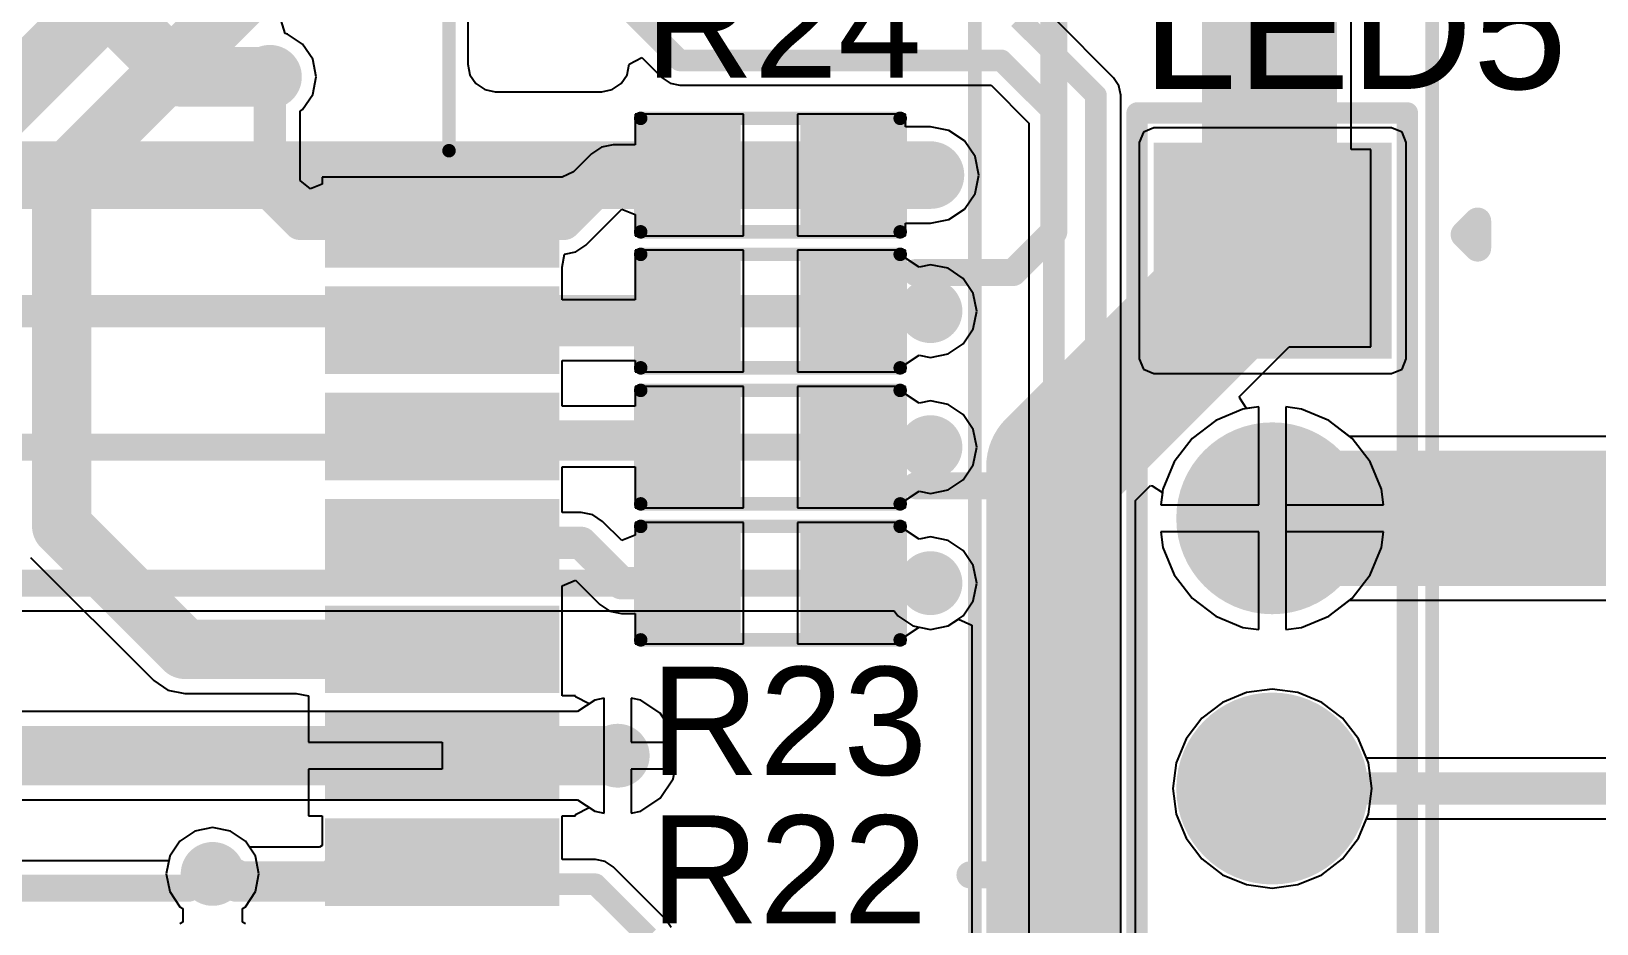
# Model space of a CAD drawing. Header units: millimetres. Extents: x -0.26 to 4.68, y -0.29 to 2.93.
# Drawn here: x 1.008 to 1.587, y 1.429 to 1.759 of the extents above; entities that cross this region are included whole.
import ezdxf

# ---------------------------------------------------------------- set-up
doc = ezdxf.new("R2010")
doc.units = ezdxf.units.MM
doc.header["$MEASUREMENT"] = 0
for name, color, linetype in [('BottomLayer', 5, 'Continuous'), ('BottomSolder', 6, 'Continuous'), ('Mechanical1', 6, 'Continuous'), ('MultiLayer', 9, 'Continuous'), ('PadHoleLayer', 156, 'Continuous'), ('TopLayer', 1, 'Continuous'), ('TopOverlay', 2, 'Continuous'), ('TopPaste', 8, 'Continuous'), ('TopSolder', 216, 'Continuous'), ('ViaHoleLayer', 16, 'Continuous')]:
    doc.layers.add(name, color=color, linetype=linetype)
doc.styles.add('Arial', font='arial.ttf', dxfattribs={"height": 0.2})

# ---------------------------------------------------------------- blocks, each defined once
blk = doc.blocks.new('R___0603_1')
at = {"layer": 'TopLayer'}
for points in [[(-0.015, 0.0175), (-0.015, -0.0175), (-0.045, -0.0175), (-0.045, 0.0175)], [(0.045, 0.0175), (0.045, -0.0175), (0.015, -0.0175), (0.015, 0.0175)]]:
    blk.add_hatch(color=1, dxfattribs=at).paths.add_polyline_path(points)
at = {"layer": 'TopPaste'}
for points in [[(-0.015, 0.0175), (-0.015, -0.0175), (-0.045, -0.0175), (-0.045, 0.0175)], [(0.045, 0.0175), (0.045, -0.0175), (0.015, -0.0175), (0.015, 0.0175)]]:
    blk.add_hatch(color=8, dxfattribs=at).paths.add_polyline_path(points)
at = {"layer": 'TopSolder'}
for points in [[(-0.011, 0.0215), (-0.011, -0.0215), (-0.049, -0.0215), (-0.049, 0.0215)], [(0.049, 0.0215), (0.049, -0.0215), (0.011, -0.0215), (0.011, 0.0215)]]:
    blk.add_hatch(color=216, dxfattribs=at).paths.add_polyline_path(points)
at = {"layer": 'TopOverlay', "const_width": 0.005}
for points in [[(-0.048, 0.021), (-0.048, -0.021)], [(0.048, 0.021), (-0.048, 0.021)], [(0.048, 0.021), (0.048, -0.021)], [(0.048, -0.021), (-0.048, -0.021)]]:
    blk.add_lwpolyline(points, dxfattribs=at)
at = {"layer": 'TopOverlay', "const_width": 0.0025}
for points in [[(-0.04925, 0.021, 1), (-0.04675, 0.021, 1)], [(-0.04925, 0.021, 1), (-0.04675, 0.021, 1)], [(0.04675, 0.021, 1), (0.04925, 0.021, 1)], [(0.04675, 0.021, 1), (0.04925, 0.021, 1)], [(-0.04925, -0.021, 1), (-0.04675, -0.021, 1)], [(-0.04925, -0.021, 1), (-0.04675, -0.021, 1)], [(0.04675, -0.021, 1), (0.04925, -0.021, 1)], [(0.04675, -0.021, 1), (0.04925, -0.021, 1)]]:
    blk.add_lwpolyline(points, format="xyb", close=True, dxfattribs=at)
blk = doc.blocks.new('R___0603_2')
at = {"layer": 'TopLayer'}
for points in [[(-0.015, 0.0175), (-0.015, -0.0175), (-0.045, -0.0175), (-0.045, 0.0175)], [(0.045, 0.0175), (0.045, -0.0175), (0.015, -0.0175), (0.015, 0.0175)]]:
    blk.add_hatch(color=1, dxfattribs=at).paths.add_polyline_path(points)
at = {"layer": 'TopPaste'}
for points in [[(-0.015, 0.0175), (-0.015, -0.0175), (-0.045, -0.0175), (-0.045, 0.0175)], [(0.045, 0.0175), (0.045, -0.0175), (0.015, -0.0175), (0.015, 0.0175)]]:
    blk.add_hatch(color=8, dxfattribs=at).paths.add_polyline_path(points)
at = {"layer": 'TopSolder'}
for points in [[(-0.011, 0.0215), (-0.011, -0.0215), (-0.049, -0.0215), (-0.049, 0.0215)], [(0.049, 0.0215), (0.049, -0.0215), (0.011, -0.0215), (0.011, 0.0215)]]:
    blk.add_hatch(color=216, dxfattribs=at).paths.add_polyline_path(points)
at = {"layer": 'TopOverlay', "const_width": 0.005}
for points in [[(0.048, 0.021), (-0.048, 0.021)], [(-0.048, 0.021), (-0.048, -0.021)], [(0.048, 0.021), (0.048, -0.021)], [(0.048, -0.021), (-0.048, -0.021)]]:
    blk.add_lwpolyline(points, dxfattribs=at)
at = {"layer": 'TopOverlay', "const_width": 0.0025}
for points in [[(-0.04925, 0.021, 1), (-0.04675, 0.021, 1)], [(-0.04925, 0.021, 1), (-0.04675, 0.021, 1)], [(0.04675, 0.021, 1), (0.04925, 0.021, 1)], [(0.04675, 0.021, 1), (0.04925, 0.021, 1)], [(-0.04925, -0.021, 1), (-0.04675, -0.021, 1)], [(-0.04925, -0.021, 1), (-0.04675, -0.021, 1)], [(0.04675, -0.021, 1), (0.04925, -0.021, 1)], [(0.04675, -0.021, 1), (0.04925, -0.021, 1)]]:
    blk.add_lwpolyline(points, format="xyb", close=True, dxfattribs=at)
blk = doc.blocks.new('R___0603_3')
at = {"layer": 'TopLayer'}
for points in [[(-0.015, 0.0175), (-0.015, -0.0175), (-0.045, -0.0175), (-0.045, 0.0175)], [(0.045, 0.0175), (0.045, -0.0175), (0.015, -0.0175), (0.015, 0.0175)]]:
    blk.add_hatch(color=1, dxfattribs=at).paths.add_polyline_path(points)
at = {"layer": 'TopPaste'}
for points in [[(-0.015, 0.0175), (-0.015, -0.0175), (-0.045, -0.0175), (-0.045, 0.0175)], [(0.045, 0.0175), (0.045, -0.0175), (0.015, -0.0175), (0.015, 0.0175)]]:
    blk.add_hatch(color=8, dxfattribs=at).paths.add_polyline_path(points)
at = {"layer": 'TopSolder'}
for points in [[(-0.011, 0.0215), (-0.011, -0.0215), (-0.049, -0.0215), (-0.049, 0.0215)], [(0.049, 0.0215), (0.049, -0.0215), (0.011, -0.0215), (0.011, 0.0215)]]:
    blk.add_hatch(color=216, dxfattribs=at).paths.add_polyline_path(points)
at = {"layer": 'TopOverlay', "const_width": 0.005}
for points in [[(0.048, 0.021), (-0.048, 0.021)], [(-0.048, 0.021), (-0.048, -0.021)], [(0.048, 0.021), (0.048, -0.021)], [(0.048, -0.021), (-0.048, -0.021)]]:
    blk.add_lwpolyline(points, dxfattribs=at)
at = {"layer": 'TopOverlay', "const_width": 0.0025}
for points in [[(-0.04925, 0.021, 1), (-0.04675, 0.021, 1)], [(-0.04925, 0.021, 1), (-0.04675, 0.021, 1)], [(0.04675, 0.021, 1), (0.04925, 0.021, 1)], [(0.04675, 0.021, 1), (0.04925, 0.021, 1)], [(-0.04925, -0.021, 1), (-0.04675, -0.021, 1)], [(-0.04925, -0.021, 1), (-0.04675, -0.021, 1)], [(0.04675, -0.021, 1), (0.04925, -0.021, 1)], [(0.04675, -0.021, 1), (0.04925, -0.021, 1)]]:
    blk.add_lwpolyline(points, format="xyb", close=True, dxfattribs=at)
blk = doc.blocks.new('R___0603_4')
at = {"layer": 'TopLayer'}
for points in [[(-0.015, 0.0175), (-0.015, -0.0175), (-0.045, -0.0175), (-0.045, 0.0175)], [(0.045, 0.0175), (0.045, -0.0175), (0.015, -0.0175), (0.015, 0.0175)]]:
    blk.add_hatch(color=1, dxfattribs=at).paths.add_polyline_path(points)
at = {"layer": 'TopPaste'}
for points in [[(-0.015, 0.0175), (-0.015, -0.0175), (-0.045, -0.0175), (-0.045, 0.0175)], [(0.045, 0.0175), (0.045, -0.0175), (0.015, -0.0175), (0.015, 0.0175)]]:
    blk.add_hatch(color=8, dxfattribs=at).paths.add_polyline_path(points)
at = {"layer": 'TopSolder'}
for points in [[(-0.011, 0.0215), (-0.011, -0.0215), (-0.049, -0.0215), (-0.049, 0.0215)], [(0.049, 0.0215), (0.049, -0.0215), (0.011, -0.0215), (0.011, 0.0215)]]:
    blk.add_hatch(color=216, dxfattribs=at).paths.add_polyline_path(points)
at = {"layer": 'TopOverlay', "const_width": 0.005}
for points in [[(0.048, 0.021), (-0.048, 0.021)], [(-0.048, 0.021), (-0.048, -0.021)], [(0.048, 0.021), (0.048, -0.021)], [(0.048, -0.021), (-0.048, -0.021)]]:
    blk.add_lwpolyline(points, dxfattribs=at)
at = {"layer": 'TopOverlay', "const_width": 0.0025}
for points in [[(-0.04925, 0.021, 1), (-0.04675, 0.021, 1)], [(-0.04925, 0.021, 1), (-0.04675, 0.021, 1)], [(0.04675, 0.021, 1), (0.04925, 0.021, 1)], [(0.04675, 0.021, 1), (0.04925, 0.021, 1)], [(-0.04925, -0.021, 1), (-0.04675, -0.021, 1)], [(-0.04925, -0.021, 1), (-0.04675, -0.021, 1)], [(0.04675, -0.021, 1), (0.04925, -0.021, 1)], [(0.04675, -0.021, 1), (0.04925, -0.021, 1)]]:
    blk.add_lwpolyline(points, format="xyb", close=True, dxfattribs=at)
blk = doc.blocks.new('SIM7000A_6')
at = {"layer": 'TopLayer'}
for points in [[(0.06654, -0.51181), (0.06654, -0.43307), (0.09094, -0.43307), (0.09094, -0.51181)], [(0.10591, -0.51181), (0.10591, -0.43307), (0.13031, -0.43307), (0.13031, -0.51181)], [(0.14528, -0.51181), (0.14528, -0.43307), (0.16969, -0.43307), (0.16969, -0.51181)], [(0.18465, -0.51181), (0.18465, -0.43307), (0.20906, -0.43307), (0.20906, -0.51181)], [(0.22402, -0.51181), (0.22402, -0.43307), (0.24843, -0.43307), (0.24843, -0.51181)], [(0.26339, -0.51181), (0.26339, -0.43307), (0.2878, -0.43307), (0.2878, -0.51181)], [(0.30276, -0.51181), (0.30276, -0.43307), (0.32717, -0.43307), (0.32717, -0.51181)]]:
    blk.add_hatch(color=1, dxfattribs=at).paths.add_polyline_path(points)
at = {"layer": 'TopPaste'}
for points in [[(0.06654, -0.51181), (0.06654, -0.43307), (0.09094, -0.43307), (0.09094, -0.51181)], [(0.10591, -0.51181), (0.10591, -0.43307), (0.13031, -0.43307), (0.13031, -0.51181)], [(0.14528, -0.51181), (0.14528, -0.43307), (0.16969, -0.43307), (0.16969, -0.51181)], [(0.18465, -0.51181), (0.18465, -0.43307), (0.20906, -0.43307), (0.20906, -0.51181)], [(0.22402, -0.51181), (0.22402, -0.43307), (0.24843, -0.43307), (0.24843, -0.51181)], [(0.26339, -0.51181), (0.26339, -0.43307), (0.2878, -0.43307), (0.2878, -0.51181)], [(0.30276, -0.51181), (0.30276, -0.43307), (0.32717, -0.43307), (0.32717, -0.51181)]]:
    blk.add_hatch(color=8, dxfattribs=at).paths.add_polyline_path(points)
at = {"layer": 'TopSolder'}
for points in [[(0.06254, -0.51581), (0.06254, -0.42907), (0.09494, -0.42907), (0.09494, -0.51581)], [(0.10191, -0.51581), (0.10191, -0.42907), (0.13431, -0.42907), (0.13431, -0.51581)], [(0.14128, -0.51581), (0.14128, -0.42907), (0.17369, -0.42907), (0.17369, -0.51581)], [(0.18065, -0.51581), (0.18065, -0.42907), (0.21306, -0.42907), (0.21306, -0.51581)], [(0.22002, -0.51581), (0.22002, -0.42907), (0.25243, -0.42907), (0.25243, -0.51581)], [(0.25939, -0.51581), (0.25939, -0.42907), (0.2918, -0.42907), (0.2918, -0.51581)], [(0.29876, -0.51581), (0.29876, -0.42907), (0.33117, -0.42907), (0.33117, -0.51581)]]:
    blk.add_hatch(color=216, dxfattribs=at).paths.add_polyline_path(points)
at = {"layer": 'TopOverlay', "const_width": 0.005}
blk.add_lwpolyline([(0.342, -0.475), (0.475, -0.475)], dxfattribs=at)
at = {"layer": 'TopOverlay', "const_width": 0.0025}
blk.add_lwpolyline([(0.34075, -0.475, 1), (0.34325, -0.475, 1)], format="xyb", close=True, dxfattribs=at)
blk = doc.blocks.new('ZIO_101954_95')
at = {"layer": 'Mechanical1', "const_width": 0.005}
blk.add_lwpolyline([(-0.719, -1.74), (-0.719, 0.057)], dxfattribs=at)
blk = doc.blocks.new('1_5_____RGB_OLED_97')
at = {"layer": 'BottomLayer'}
h = blk.add_hatch(color=5, dxfattribs=at)
edge = h.paths.add_edge_path()
edge.add_arc((0.1, 0), 0.0315, 0, 360)
h = blk.add_hatch(color=5, dxfattribs=at)
edge = h.paths.add_edge_path()
edge.add_arc((0.2, 0), 0.0315, 0, 360)
blk.add_hatch(color=5, dxfattribs=at).paths.add_polyline_path([(0.2685, 0.0315), (0.3315, 0.0315), (0.3315, -0.0315), (0.2685, -0.0315)])
at = {"layer": 'BottomSolder'}
h = blk.add_hatch(color=6, dxfattribs=at)
edge = h.paths.add_edge_path()
edge.add_arc((0.1, 0), 0.0355, 0, 360)
h = blk.add_hatch(color=6, dxfattribs=at)
edge = h.paths.add_edge_path()
edge.add_arc((0.2, 0), 0.0355, 0, 360)
blk.add_hatch(color=6, dxfattribs=at).paths.add_polyline_path([(0.2645, 0.0355), (0.3355, 0.0355), (0.3355, -0.0355), (0.2645, -0.0355)])
at = {"layer": 'MultiLayer'}
h = blk.add_hatch(color=9, dxfattribs=at)
edge = h.paths.add_edge_path()
edge.add_arc((0.1, 0), 0.0315, 0, 360)
h = blk.add_hatch(color=9, dxfattribs=at)
edge = h.paths.add_edge_path()
edge.add_arc((0.2, 0), 0.0315, 0, 360)
blk.add_hatch(color=9, dxfattribs=at).paths.add_polyline_path([(0.2685, 0.0315), (0.3315, 0.0315), (0.3315, -0.0315), (0.2685, -0.0315)])
at = {"layer": 'PadHoleLayer'}
h = blk.add_hatch(color=156, dxfattribs=at)
edge = h.paths.add_edge_path()
edge.add_arc((0.1, 0), 0.01772, 0, 360)
h = blk.add_hatch(color=156, dxfattribs=at)
edge = h.paths.add_edge_path()
edge.add_arc((0.2, 0), 0.01772, 0, 360)
h = blk.add_hatch(color=156, dxfattribs=at)
edge = h.paths.add_edge_path()
edge.add_arc((0.3, 0), 0.01772, 0, 360)
at = {"layer": 'TopLayer'}
h = blk.add_hatch(color=1, dxfattribs=at)
edge = h.paths.add_edge_path()
edge.add_arc((0.1, 0), 0.0315, 0, 360)
h = blk.add_hatch(color=1, dxfattribs=at)
edge = h.paths.add_edge_path()
edge.add_arc((0.2, 0), 0.0315, 0, 360)
blk.add_hatch(color=1, dxfattribs=at).paths.add_polyline_path([(0.2685, 0.0315), (0.3315, 0.0315), (0.3315, -0.0315), (0.2685, -0.0315)])
at = {"layer": 'TopSolder'}
h = blk.add_hatch(color=216, dxfattribs=at)
edge = h.paths.add_edge_path()
edge.add_arc((0.1, 0), 0.0355, 0, 360)
h = blk.add_hatch(color=216, dxfattribs=at)
edge = h.paths.add_edge_path()
edge.add_arc((0.2, 0), 0.0355, 0, 360)
blk.add_hatch(color=216, dxfattribs=at).paths.add_polyline_path([(0.2645, 0.0355), (0.3355, 0.0355), (0.3355, -0.0355), (0.2645, -0.0355)])
at = {"layer": 'Mechanical1', "const_width": 0.005}
blk.add_lwpolyline([(0.74, 0.11), (-0.74, 0.11)], dxfattribs=at)
at = {"layer": 'TopOverlay'}
for points, const_width in [([(-0.35, 0.05), (0.35, 0.05)], 0.00787), ([(0.35, 0.05), (0.35, -0.05)], 0.00787), ([(-0.35, -0.05), (0.35, -0.05)], 0.00787), ([(0.305, -0.071), (0.3, -0.076)], 0.01), ([(0.305, -0.071), (0.31, -0.076)], 0.01), ([(0.3, -0.076), (0.31, -0.076)], 0.01)]:
    blk.add_lwpolyline(points, dxfattribs=dict(at, const_width=const_width))
for points, const_width in [([(0.34803, 0.05, 1), (0.35197, 0.05, 1)], 0.00394), ([(0.34803, 0.05, 1), (0.35197, 0.05, 1)], 0.00394), ([(0.34803, -0.05, 1), (0.35197, -0.05, 1)], 0.00394), ([(0.34803, -0.05, 1), (0.35197, -0.05, 1)], 0.00394), ([(0.3025, -0.071, 1), (0.3075, -0.071, 1)], 0.005), ([(0.3025, -0.071, 1), (0.3075, -0.071, 1)], 0.005), ([(0.2975, -0.076, 1), (0.3025, -0.076, 1)], 0.005), ([(0.2975, -0.076, 1), (0.3025, -0.076, 1)], 0.005), ([(0.3075, -0.076, 1), (0.3125, -0.076, 1)], 0.005), ([(0.3075, -0.076, 1), (0.3125, -0.076, 1)], 0.005)]:
    blk.add_lwpolyline(points, format="xyb", close=True, dxfattribs=dict(at, const_width=const_width))

msp = doc.modelspace()

# ---------------------------------------------------------------- hatches: boundary and pattern name
at = {"layer": 'BottomLayer'}
h = msp.add_hatch(color=5, dxfattribs=at)
edge = h.paths.add_edge_path()
edge.add_arc((1.096, 1.74231), 0.01181, 0, 360)
h = msp.add_hatch(color=5, dxfattribs=at)
edge = h.paths.add_edge_path()
edge.add_arc((1.34038, 1.70595), 0.01181, 0, 360)
h = msp.add_hatch(color=5, dxfattribs=at)
edge = h.paths.add_edge_path()
edge.add_arc((1.34038, 1.65562), 0.01181, 0, 360)
h = msp.add_hatch(color=5, dxfattribs=at)
edge = h.paths.add_edge_path()
edge.add_arc((1.34038, 1.60528), 0.01181, 0, 360)
h = msp.add_hatch(color=5, dxfattribs=at)
edge = h.paths.add_edge_path()
edge.add_arc((1.34038, 1.55495), 0.01181, 0, 360)
h = msp.add_hatch(color=5, dxfattribs=at)
edge = h.paths.add_edge_path()
edge.add_arc((1.22467, 1.4911), 0.01181, 0, 360)
h = msp.add_hatch(color=5, dxfattribs=at)
edge = h.paths.add_edge_path()
edge.add_arc((1.07482, 1.44735), 0.01181, 0, 360)
at = {"layer": 'BottomSolder'}
h = msp.add_hatch(color=6, dxfattribs=at)
edge = h.paths.add_edge_path()
edge.add_arc((1.096, 1.74231), 0.00591, 0, 360)
h = msp.add_hatch(color=6, dxfattribs=at)
edge = h.paths.add_edge_path()
edge.add_arc((1.34038, 1.70595), 0.00591, 0, 360)
h = msp.add_hatch(color=6, dxfattribs=at)
edge = h.paths.add_edge_path()
edge.add_arc((1.34038, 1.65562), 0.00591, 0, 360)
h = msp.add_hatch(color=6, dxfattribs=at)
edge = h.paths.add_edge_path()
edge.add_arc((1.34038, 1.60528), 0.00591, 0, 360)
h = msp.add_hatch(color=6, dxfattribs=at)
edge = h.paths.add_edge_path()
edge.add_arc((1.34038, 1.55495), 0.00591, 0, 360)
h = msp.add_hatch(color=6, dxfattribs=at)
edge = h.paths.add_edge_path()
edge.add_arc((1.22467, 1.4911), 0.00591, 0, 360)
h = msp.add_hatch(color=6, dxfattribs=at)
edge = h.paths.add_edge_path()
edge.add_arc((1.07482, 1.44735), 0.00591, 0, 360)
at = {"layer": 'TopLayer'}
h = msp.add_hatch(color=1, dxfattribs=at)
edge = h.paths.add_edge_path()
edge.add_arc((1.096, 1.74231), 0.01181, 0, 360)
h = msp.add_hatch(color=1, dxfattribs=at)
edge = h.paths.add_edge_path()
edge.add_arc((1.34038, 1.70595), 0.01181, 0, 360)
msp.add_hatch(color=1, dxfattribs=at).paths.add_polyline_path([(1.423, 1.638), (1.511, 1.638), (1.511, 1.718), (1.423, 1.718)])
h = msp.add_hatch(color=1, dxfattribs=at)
edge = h.paths.add_edge_path()
edge.add_arc((1.34038, 1.65562), 0.01181, 0, 360)
h = msp.add_hatch(color=1, dxfattribs=at)
edge = h.paths.add_edge_path()
edge.add_arc((1.34038, 1.60528), 0.01181, 0, 360)
h = msp.add_hatch(color=1, dxfattribs=at)
edge = h.paths.add_edge_path()
edge.add_arc((1.34038, 1.55495), 0.01181, 0, 360)
h = msp.add_hatch(color=1, dxfattribs=at)
edge = h.paths.add_edge_path()
edge.add_arc((1.22467, 1.4911), 0.01181, 0, 360)
h = msp.add_hatch(color=1, dxfattribs=at)
edge = h.paths.add_edge_path()
edge.add_arc((1.07482, 1.44735), 0.01181, 0, 360)
at = {"layer": 'TopSolder'}
h = msp.add_hatch(color=216, dxfattribs=at)
edge = h.paths.add_edge_path()
edge.add_arc((1.096, 1.74231), 0.00591, 0, 360)
h = msp.add_hatch(color=216, dxfattribs=at)
edge = h.paths.add_edge_path()
edge.add_arc((1.34038, 1.70595), 0.00591, 0, 360)
h = msp.add_hatch(color=216, dxfattribs=at)
edge = h.paths.add_edge_path()
edge.add_arc((1.34038, 1.65562), 0.00591, 0, 360)
h = msp.add_hatch(color=216, dxfattribs=at)
edge = h.paths.add_edge_path()
edge.add_arc((1.34038, 1.60528), 0.00591, 0, 360)
h = msp.add_hatch(color=216, dxfattribs=at)
edge = h.paths.add_edge_path()
edge.add_arc((1.34038, 1.55495), 0.00591, 0, 360)
h = msp.add_hatch(color=216, dxfattribs=at)
edge = h.paths.add_edge_path()
edge.add_arc((1.22467, 1.4911), 0.00591, 0, 360)
h = msp.add_hatch(color=216, dxfattribs=at)
edge = h.paths.add_edge_path()
edge.add_arc((1.07482, 1.44735), 0.00591, 0, 360)
at = {"layer": 'ViaHoleLayer'}
h = msp.add_hatch(color=16, dxfattribs=at)
edge = h.paths.add_edge_path()
edge.add_arc((1.096, 1.74231), 0.00591, 0, 360)
h = msp.add_hatch(color=16, dxfattribs=at)
edge = h.paths.add_edge_path()
edge.add_arc((1.34038, 1.70595), 0.00591, 0, 360)
h = msp.add_hatch(color=16, dxfattribs=at)
edge = h.paths.add_edge_path()
edge.add_arc((1.34038, 1.65562), 0.00591, 0, 360)
h = msp.add_hatch(color=16, dxfattribs=at)
edge = h.paths.add_edge_path()
edge.add_arc((1.34038, 1.60528), 0.00591, 0, 360)
h = msp.add_hatch(color=16, dxfattribs=at)
edge = h.paths.add_edge_path()
edge.add_arc((1.34038, 1.55495), 0.00591, 0, 360)
h = msp.add_hatch(color=16, dxfattribs=at)
edge = h.paths.add_edge_path()
edge.add_arc((1.22467, 1.4911), 0.00591, 0, 360)
h = msp.add_hatch(color=16, dxfattribs=at)
edge = h.paths.add_edge_path()
edge.add_arc((1.07482, 1.44735), 0.00591, 0, 360)

# ---------------------------------------------------------------- linework, layer by layer
at = {"layer": 'BottomLayer'}
for p, q in [((1.49608, 1.71544), (1.49608, 1.79295)), ((1.50332, 1.71544), (1.49608, 1.71544)), ((1.50332, 1.64245), (1.50332, 1.71544)), ((1.45466, 1.624), (1.47312, 1.64245)), ((1.47312, 1.64245), (1.50332, 1.64245)), ((1.45483, 1.62342), (1.45466, 1.624)), ((1.45728, 1.61955), (1.45483, 1.62342)), ((1.46182, 1.62014), (1.45728, 1.61955)), ((1.46182, 1.58395), (1.46182, 1.62014)), ((1.47766, 1.61938), (1.47182, 1.62014)), ((1.47182, 1.62014), (1.47182, 1.57895)), ((1.48775, 1.6152), (1.47766, 1.61938)), ((1.49555, 1.60921), (1.48775, 1.6152)), ((1.79629, 1.60921), (1.49555, 1.60921)), ((1.41626, 1.58559), (1.42178, 1.59111)), ((1.42178, 1.59111), (1.42235, 1.59094)), ((1.42235, 1.59094), (1.42622, 1.58849)), ((1.42622, 1.58849), (1.42563, 1.58395)), ((1.41626, 1.14), (1.41626, 1.58559)), ((1.42563, 1.58395), (1.46182, 1.58395)), ((1.47182, 1.57895), (1.47182, 1.53775)), ((1.46182, 1.57395), (1.42563, 1.57395)), ((1.42563, 1.57395), (1.42639, 1.56812)), ((1.46182, 1.53775), (1.46182, 1.57395)), ((1.42639, 1.56812), (1.43058, 1.55802)), ((1.43058, 1.55802), (1.43723, 1.54935)), ((1.43723, 1.54935), (1.4459, 1.5427)), ((1.48775, 1.5427), (1.49555, 1.54869)), ((1.49555, 1.54869), (1.80882, 1.54869)), ((0.96316, 1.54475), (1.32698, 1.54475)), ((1.32698, 1.54475), (1.32826, 1.54283)), ((1.32826, 1.54283), (1.33383, 1.53911)), ((1.34694, 1.53911), (1.35074, 1.54165)), ((1.35074, 1.54165), (1.35574, 1.53936)), ((1.4459, 1.5427), (1.45599, 1.53852)), ((1.47766, 1.53852), (1.48775, 1.5427)), ((1.33383, 1.53911), (1.34038, 1.53781)), ((1.34038, 1.53781), (1.34694, 1.53911)), ((1.35574, 1.53936), (1.35574, 1.15253)), ((1.45599, 1.53852), (1.46182, 1.53775)), ((1.47182, 1.53775), (1.47766, 1.53852)), ((1.21616, 1.51164), (1.20983, 1.50741)), ((1.21967, 1.51234), (1.21616, 1.51164)), ((1.21967, 1.4911), (1.21967, 1.51234)), ((1.23318, 1.51164), (1.22967, 1.51234)), ((1.22967, 1.51234), (1.22967, 1.4961)), ((1.2404, 1.50682), (1.23318, 1.51164)), ((1.4573, 1.51451), (1.44842, 1.51083)), ((1.46682, 1.51576), (1.4573, 1.51451)), ((1.47635, 1.51451), (1.46682, 1.51576)), ((1.48523, 1.51083), (1.47635, 1.51451)), ((1.20983, 1.50741), (0.99343, 1.50741)), ((1.24522, 1.49961), (1.2404, 1.50682)), ((1.44842, 1.51083), (1.44079, 1.50498)), ((1.49285, 1.50498), (1.48523, 1.51083)), ((1.44079, 1.50498), (1.43494, 1.49735)), ((1.4987, 1.49735), (1.49285, 1.50498)), ((1.22967, 1.4961), (1.24592, 1.4961)), ((1.24592, 1.4961), (1.24522, 1.49961)), ((1.43494, 1.49735), (1.43127, 1.48848)), ((1.50168, 1.49016), (1.4987, 1.49735)), ((1.21967, 1.46985), (1.21967, 1.4911)), ((1.43127, 1.48848), (1.43001, 1.47895)), ((1.80018, 1.49016), (1.50168, 1.49016)), ((1.24592, 1.4861), (1.22967, 1.4861)), ((1.22967, 1.4861), (1.22967, 1.46985)), ((1.2404, 1.47537), (1.24522, 1.48259)), ((1.24522, 1.48259), (1.24592, 1.4861)), ((1.43001, 1.47895), (1.43127, 1.46942)), ((0.98667, 1.47478), (1.20983, 1.47478)), ((1.20983, 1.47478), (1.21616, 1.47055)), ((1.23318, 1.47055), (1.2404, 1.47537)), ((1.21616, 1.47055), (1.21967, 1.46985)), ((1.22967, 1.46985), (1.23318, 1.47055)), ((1.43127, 1.46942), (1.43494, 1.46054)), ((1.4987, 1.46054), (1.50168, 1.46773)), ((1.50168, 1.46773), (1.80482, 1.46773)), ((1.0627, 1.45947), (1.05899, 1.45391)), ((1.06826, 1.46319), (1.0627, 1.45947)), ((1.07482, 1.46449), (1.06826, 1.46319)), ((1.08138, 1.46319), (1.07482, 1.46449)), ((1.08694, 1.45947), (1.08138, 1.46319)), ((1.09066, 1.45391), (1.08694, 1.45947)), ((1.43494, 1.46054), (1.44079, 1.45292)), ((1.49285, 1.45292), (1.4987, 1.46054)), ((1.05899, 1.45391), (1.05865, 1.45224)), ((1.09196, 1.44735), (1.09066, 1.45391)), ((1.05865, 1.45224), (0.99424, 1.45224)), ((1.44079, 1.45292), (1.44842, 1.44707)), ((1.48523, 1.44707), (1.49285, 1.45292)), ((1.09066, 1.44079), (1.09196, 1.44735)), ((1.44842, 1.44707), (1.4573, 1.44339)), ((1.4573, 1.44339), (1.46682, 1.44214)), ((1.46682, 1.44214), (1.47635, 1.44339)), ((1.47635, 1.44339), (1.48523, 1.44707)), ((1.08694, 1.43523), (1.09066, 1.44079)), ((1.08591, 1.43454), (1.08694, 1.43523)), ((1.08591, 1.42954), (1.08591, 1.43454)), ((1.08694, 1.42885), (1.08591, 1.42954))]:
    msp.add_line(p, q, dxfattribs=at)
for points, const_width in [([(0.92758, 1.87742), (1.06269, 1.74231)], 0.022), ([(1.46582, 1.68295), (1.46582, 1.79295)], 0.05), ([(1.06269, 1.74231), (1.096, 1.74231)], 0.022), ([(0.97195, 1.70595), (1.34038, 1.70595)], 0.025), ([(1.386, 1.59813), (1.46682, 1.67895)], 0.05), ([(0.94616, 1.65562), (1.34038, 1.65562)], 0.012), ([(1.386, 1.14), (1.386, 1.59813)], 0.05), ([(0.94972, 1.60528), (1.34038, 1.60528)], 0.01), ([(1.46682, 1.57895), (1.80882, 1.57895)], 0.05), ([(0.96282, 1.55495), (1.34038, 1.55495)], 0.01), ([(0.98667, 1.4911), (1.22467, 1.4911)], 0.022), ([(1.46582, 1.48295), (1.46682, 1.48295)], 0.012), ([(1.46682, 1.47895), (1.80482, 1.47895)], 0.012), ([(1.06583, 1.44204), (1.07114, 1.44735)], 0.01), ([(1.07114, 1.44735), (1.07482, 1.44735)], 0.01), ([(0.99001, 1.44204), (1.06583, 1.44204)], 0.01)]:
    msp.add_lwpolyline(points, dxfattribs=dict(at, const_width=const_width))
for points, const_width in [([(1.05719, 1.74231, 1), (1.06819, 1.74231, 1)], 0.011), ([(1.05719, 1.74231, 1), (1.06819, 1.74231, 1)], 0.011), ([(1.0905, 1.74231, 1), (1.1015, 1.74231, 1)], 0.011), ([(1.33413, 1.70595, 1), (1.34663, 1.70595, 1)], 0.0125), ([(1.45332, 1.68295, 1), (1.47832, 1.68295, 1)], 0.025), ([(1.45432, 1.67895, 1), (1.47932, 1.67895, 1)], 0.025), ([(1.33738, 1.65562, 1), (1.34338, 1.65562, 1)], 0.006), ([(1.3735, 1.59813, 1), (1.3985, 1.59813, 1)], 0.025), ([(1.3735, 1.59813, 1), (1.3985, 1.59813, 1)], 0.025), ([(1.33788, 1.60528, 1), (1.34288, 1.60528, 1)], 0.005), ([(1.45432, 1.57895, 1), (1.47932, 1.57895, 1)], 0.025), ([(1.33788, 1.55495, 1), (1.34288, 1.55495, 1)], 0.005), ([(1.21917, 1.4911, 1), (1.23017, 1.4911, 1)], 0.011), ([(1.46282, 1.48295, 1), (1.46882, 1.48295, 1)], 0.006), ([(1.46382, 1.48295, 1), (1.46982, 1.48295, 1)], 0.006), ([(1.46382, 1.47895, 1), (1.46982, 1.47895, 1)], 0.006), ([(1.06864, 1.44735, 1), (1.07364, 1.44735, 1)], 0.005), ([(1.06864, 1.44735, 1), (1.07364, 1.44735, 1)], 0.005), ([(1.07232, 1.44735, 1), (1.07732, 1.44735, 1)], 0.005), ([(1.06333, 1.44204, 1), (1.06833, 1.44204, 1)], 0.005), ([(1.06333, 1.44204, 1), (1.06833, 1.44204, 1)], 0.005)]:
    msp.add_lwpolyline(points, format="xyb", close=True, dxfattribs=dict(at, const_width=const_width))
at = {"layer": 'TopLayer'}
for p, q in [((1.16919, 1.85492), (1.16919, 1.747)), ((1.10164, 1.75833), (1.10019, 1.76311)), ((1.4081, 1.74195), (1.38621, 1.76384)), ((1.10256, 1.75815), (1.10164, 1.75833)), ((1.10812, 1.75443), (1.10256, 1.75815)), ((1.11184, 1.74887), (1.10812, 1.75443)), ((1.22896, 1.747), (1.23357, 1.74946)), ((1.23357, 1.74946), (1.24112, 1.7419)), ((1.11314, 1.74231), (1.11184, 1.74887)), ((1.16919, 1.747), (1.16997, 1.7431)), ((1.22818, 1.7431), (1.22896, 1.747)), ((1.11184, 1.73575), (1.11314, 1.74231)), ((1.16997, 1.7431), (1.17218, 1.73979)), ((1.17218, 1.73979), (1.17549, 1.73758)), ((1.17549, 1.73758), (1.17939, 1.73681)), ((1.21876, 1.73681), (1.22266, 1.73758)), ((1.22266, 1.73758), (1.22597, 1.73979)), ((1.22597, 1.73979), (1.22818, 1.7431)), ((1.24112, 1.7419), (1.2441, 1.73991)), ((1.2441, 1.73991), (1.24761, 1.73921)), ((1.24761, 1.73921), (1.36281, 1.73921)), ((1.36281, 1.73921), (1.37682, 1.7252)), ((1.41009, 1.73898), (1.4081, 1.74195)), ((1.41079, 1.73547), (1.41009, 1.73898)), ((1.10812, 1.73019), (1.11184, 1.73575)), ((1.17939, 1.73681), (1.21876, 1.73681)), ((1.41079, 1.37253), (1.41079, 1.73547)), ((1.10722, 1.72959), (1.10812, 1.73019)), ((1.10722, 1.70394), (1.10722, 1.72959)), ((1.27118, 1.72845), (1.23118, 1.72845)), ((1.23118, 1.72845), (1.23118, 1.71716)), ((1.27118, 1.68345), (1.27118, 1.72845)), ((1.33118, 1.72845), (1.29118, 1.72845)), ((1.29118, 1.72845), (1.29118, 1.68345)), ((1.33118, 1.72379), (1.33118, 1.72845)), ((1.34038, 1.72379), (1.33118, 1.72379)), ((1.34721, 1.72243), (1.34038, 1.72379)), ((1.353, 1.71857), (1.34721, 1.72243)), ((1.37682, 1.7252), (1.37682, 1.3828)), ((1.41917, 1.72183), (1.41759, 1.718)), ((1.423, 1.72341), (1.41917, 1.72183)), ((1.511, 1.72341), (1.423, 1.72341)), ((1.51483, 1.72183), (1.511, 1.72341)), ((1.51641, 1.718), (1.51483, 1.72183)), ((1.21866, 1.71631), (1.21502, 1.71388)), ((1.22295, 1.71716), (1.21866, 1.71631)), ((1.23118, 1.71716), (1.22295, 1.71716)), ((1.22295, 1.71716), (1.22295, 1.71716)), ((1.35687, 1.71278), (1.353, 1.71857)), ((1.41759, 1.718), (1.41759, 1.638)), ((1.51641, 1.638), (1.51641, 1.718)), ((1.21502, 1.71388), (1.2083, 1.70716)), ((1.35823, 1.70595), (1.35687, 1.71278)), ((1.11101, 1.70082), (1.10722, 1.70394)), ((1.20407, 1.70515), (1.11533, 1.70515)), ((1.11533, 1.70515), (1.11533, 1.70255)), ((1.2083, 1.70716), (1.20407, 1.70515)), ((1.20407, 1.70515), (1.20407, 1.70515)), ((1.20407, 1.70515), (1.20407, 1.70515)), ((1.35687, 1.69912), (1.35823, 1.70595)), ((1.11533, 1.70255), (1.11101, 1.70082)), ((1.353, 1.69333), (1.35687, 1.69912)), ((1.21288, 1.68002), (1.22618, 1.69332)), ((1.22618, 1.69332), (1.23118, 1.69131)), ((1.23118, 1.69131), (1.23118, 1.68345)), ((1.34721, 1.68946), (1.353, 1.69333)), ((1.33118, 1.68345), (1.33118, 1.68811)), ((1.33118, 1.68811), (1.34038, 1.68811)), ((1.34038, 1.68811), (1.34721, 1.68946)), ((1.20924, 1.67759), (1.21288, 1.68002)), ((1.23118, 1.68345), (1.27118, 1.68345)), ((1.29118, 1.68345), (1.33118, 1.68345)), ((1.20407, 1.67185), (1.20495, 1.67673)), ((1.20495, 1.67673), (1.20924, 1.67759)), ((1.27118, 1.67812), (1.23118, 1.67812)), ((1.23118, 1.67812), (1.23118, 1.65979)), ((1.27118, 1.63312), (1.27118, 1.67812)), ((1.33118, 1.67812), (1.29118, 1.67812)), ((1.29118, 1.67812), (1.29118, 1.63312)), ((1.33118, 1.67524), (1.33118, 1.67812)), ((1.33618, 1.67192), (1.33118, 1.67524)), ((1.20407, 1.67078), (1.20407, 1.67185)), ((1.20407, 1.67074), (1.20407, 1.67078)), ((1.20407, 1.66578), (1.20407, 1.67074)), ((1.34038, 1.67276), (1.33618, 1.67192)), ((1.34694, 1.67145), (1.34038, 1.67276)), ((1.3525, 1.66774), (1.34694, 1.67145)), ((1.20407, 1.66574), (1.20407, 1.66578)), ((1.20407, 1.65979), (1.20407, 1.66574)), ((1.35622, 1.66217), (1.3525, 1.66774)), ((1.35753, 1.65562), (1.35622, 1.66217)), ((1.23118, 1.65979), (1.20407, 1.65979)), ((1.35622, 1.64906), (1.35753, 1.65562)), ((1.3525, 1.6435), (1.35622, 1.64906)), ((1.33118, 1.63599), (1.33618, 1.63931)), ((1.33618, 1.63931), (1.34038, 1.63847)), ((1.34038, 1.63847), (1.34694, 1.63978)), ((1.34694, 1.63978), (1.3525, 1.6435)), ((1.20407, 1.63141), (1.20407, 1.63736)), ((1.20407, 1.63736), (1.23118, 1.63736)), ((1.23118, 1.63736), (1.23118, 1.63312)), ((1.33118, 1.63312), (1.33118, 1.63599)), ((1.41759, 1.638), (1.41917, 1.63417)), ((1.41917, 1.63417), (1.423, 1.63259)), ((1.511, 1.63259), (1.51483, 1.63417)), ((1.51483, 1.63417), (1.51641, 1.638)), ((1.20407, 1.63137), (1.20407, 1.63141)), ((1.20407, 1.62641), (1.20407, 1.63137)), ((1.23118, 1.63312), (1.27118, 1.63312)), ((1.27118, 1.62778), (1.23118, 1.62778)), ((1.23118, 1.62778), (1.23118, 1.62042)), ((1.27118, 1.58278), (1.27118, 1.62778)), ((1.29118, 1.63312), (1.33118, 1.63312)), ((1.33118, 1.62778), (1.29118, 1.62778)), ((1.29118, 1.62778), (1.29118, 1.58278)), ((1.33118, 1.6249), (1.33118, 1.62778)), ((1.423, 1.63259), (1.511, 1.63259)), ((1.20407, 1.62637), (1.20407, 1.62641)), ((1.20407, 1.62042), (1.20407, 1.62637)), ((1.33618, 1.62159), (1.33118, 1.6249)), ((1.34038, 1.62242), (1.33618, 1.62159)), ((1.34694, 1.62112), (1.34038, 1.62242)), ((1.23118, 1.62042), (1.20407, 1.62042)), ((1.3525, 1.6174), (1.34694, 1.62112)), ((1.35622, 1.61184), (1.3525, 1.6174)), ((1.45599, 1.61938), (1.4459, 1.6152)), ((1.46182, 1.62014), (1.45599, 1.61938)), ((1.46182, 1.58395), (1.46182, 1.62014)), ((1.47766, 1.61938), (1.47182, 1.62014)), ((1.47182, 1.62014), (1.47182, 1.58395)), ((1.48775, 1.6152), (1.47766, 1.61938)), ((1.35753, 1.60528), (1.35622, 1.61184)), ((1.4459, 1.6152), (1.43723, 1.60854)), ((1.49642, 1.60854), (1.48775, 1.6152)), ((1.35622, 1.59872), (1.35753, 1.60528)), ((1.43723, 1.60854), (1.43058, 1.59988)), ((1.50307, 1.59988), (1.49642, 1.60854)), ((1.3525, 1.59316), (1.35622, 1.59872)), ((1.43058, 1.59988), (1.42639, 1.58978)), ((1.50725, 1.58978), (1.50307, 1.59988)), ((1.20407, 1.59204), (1.20407, 1.59799)), ((1.20407, 1.59799), (1.23118, 1.59799)), ((1.23118, 1.59799), (1.23118, 1.58278)), ((1.34694, 1.58945), (1.3525, 1.59316)), ((1.20407, 1.592), (1.20407, 1.59204)), ((1.20407, 1.58704), (1.20407, 1.592)), ((1.20407, 1.587), (1.20407, 1.58704)), ((1.20407, 1.58105), (1.20407, 1.587)), ((1.33118, 1.58566), (1.33618, 1.58898)), ((1.33618, 1.58898), (1.34038, 1.58814)), ((1.34038, 1.58814), (1.34694, 1.58945)), ((1.42639, 1.58978), (1.42563, 1.58395)), ((1.50802, 1.58395), (1.50725, 1.58978)), ((1.21116, 1.58105), (1.20407, 1.58105)), ((1.21545, 1.5802), (1.21116, 1.58105)), ((1.21116, 1.58105), (1.21116, 1.58105)), ((1.23118, 1.58278), (1.27118, 1.58278)), ((1.29118, 1.58278), (1.33118, 1.58278)), ((1.33118, 1.58278), (1.33118, 1.58566)), ((1.42563, 1.58395), (1.46182, 1.58395)), ((1.47182, 1.58395), (1.50802, 1.58395)), ((1.21909, 1.57777), (1.21545, 1.5802)), ((1.22618, 1.57068), (1.21909, 1.57777)), ((1.27118, 1.57745), (1.23118, 1.57745)), ((1.23118, 1.57745), (1.23118, 1.57275)), ((1.27118, 1.53245), (1.27118, 1.57745)), ((1.33118, 1.57745), (1.29118, 1.57745)), ((1.29118, 1.57745), (1.29118, 1.53245)), ((1.33118, 1.57457), (1.33118, 1.57745)), ((1.23118, 1.57275), (1.22618, 1.57068)), ((1.33618, 1.57125), (1.33118, 1.57457)), ((1.34038, 1.57209), (1.33618, 1.57125)), ((1.34694, 1.57078), (1.34038, 1.57209)), ((1.3525, 1.56707), (1.34694, 1.57078)), ((1.46182, 1.57395), (1.42563, 1.57395)), ((1.42563, 1.57395), (1.42639, 1.56812)), ((1.46182, 1.53775), (1.46182, 1.57395)), ((1.50802, 1.57395), (1.47182, 1.57395)), ((1.47182, 1.57395), (1.47182, 1.53775)), ((1.50725, 1.56812), (1.50802, 1.57395)), ((1.00746, 1.56446), (1.053, 1.51893)), ((1.35622, 1.56151), (1.3525, 1.56707)), ((1.42639, 1.56812), (1.43058, 1.55802)), ((1.50307, 1.55802), (1.50725, 1.56812)), ((1.35753, 1.55495), (1.35622, 1.56151)), ((1.43058, 1.55802), (1.43723, 1.54935)), ((1.49642, 1.54935), (1.50307, 1.55802)), ((1.20407, 1.55399), (1.20907, 1.55606)), ((1.20407, 1.55267), (1.20407, 1.55399)), ((1.20407, 1.55263), (1.20407, 1.55267)), ((1.20407, 1.54767), (1.20407, 1.55263)), ((1.20907, 1.55606), (1.21812, 1.54702)), ((1.35622, 1.54839), (1.35753, 1.55495)), ((1.20407, 1.54763), (1.20407, 1.54767)), ((1.20407, 1.5133), (1.20407, 1.54763)), ((1.21812, 1.54702), (1.21812, 1.54702)), ((1.21812, 1.54702), (1.22176, 1.54459)), ((1.3525, 1.54283), (1.35622, 1.54839)), ((1.43723, 1.54935), (1.4459, 1.5427)), ((1.48775, 1.5427), (1.49642, 1.54935)), ((1.22176, 1.54459), (1.22605, 1.54373)), ((1.22605, 1.54373), (1.22605, 1.54373)), ((1.22605, 1.54373), (1.23118, 1.54373)), ((1.23118, 1.54373), (1.23118, 1.53245)), ((1.34694, 1.53911), (1.3525, 1.54283)), ((1.4459, 1.5427), (1.45599, 1.53852)), ((1.47766, 1.53852), (1.48775, 1.5427)), ((1.33118, 1.53533), (1.33618, 1.53865)), ((1.33118, 1.53245), (1.33118, 1.53533)), ((1.33618, 1.53865), (1.34038, 1.53781)), ((1.34038, 1.53781), (1.34694, 1.53911)), ((1.45599, 1.53852), (1.46182, 1.53775)), ((1.47182, 1.53775), (1.47766, 1.53852)), ((1.23118, 1.53245), (1.27118, 1.53245)), ((1.29118, 1.53245), (1.33118, 1.53245)), ((1.053, 1.51893), (1.05829, 1.5154)), ((1.05829, 1.5154), (1.06453, 1.51415)), ((1.06453, 1.51415), (1.10569, 1.51415)), ((1.10569, 1.51415), (1.11033, 1.5133)), ((1.11033, 1.5133), (1.11033, 1.4961)), ((1.20907, 1.5133), (1.20407, 1.5133)), ((1.20907, 1.51292), (1.20907, 1.5133)), ((1.21407, 1.51025), (1.20907, 1.51292)), ((1.21616, 1.51164), (1.21407, 1.51025)), ((1.21967, 1.51234), (1.21616, 1.51164)), ((1.21967, 1.4911), (1.21967, 1.51234)), ((1.23318, 1.51164), (1.22967, 1.51234)), ((1.22967, 1.51234), (1.22967, 1.4961)), ((1.2404, 1.50682), (1.23318, 1.51164)), ((1.4573, 1.51451), (1.44842, 1.51083)), ((1.46682, 1.51576), (1.4573, 1.51451)), ((1.47635, 1.51451), (1.46682, 1.51576)), ((1.48523, 1.51083), (1.47635, 1.51451)), ((1.24522, 1.49961), (1.2404, 1.50682)), ((1.44842, 1.51083), (1.44079, 1.50498)), ((1.49285, 1.50498), (1.48523, 1.51083)), ((1.44079, 1.50498), (1.43494, 1.49735)), ((1.4987, 1.49735), (1.49285, 1.50498)), ((1.11033, 1.4961), (1.1597, 1.4961)), ((1.1597, 1.4961), (1.1597, 1.4861)), ((1.22967, 1.4961), (1.24592, 1.4961)), ((1.24592, 1.4961), (1.24522, 1.49961)), ((1.43494, 1.49735), (1.43127, 1.48848)), ((1.50238, 1.48848), (1.4987, 1.49735)), ((1.21967, 1.46985), (1.21967, 1.4911)), ((1.43127, 1.48848), (1.43001, 1.47895)), ((1.50363, 1.47895), (1.50238, 1.48848)), ((1.1597, 1.4861), (1.11033, 1.4861)), ((1.11033, 1.4861), (1.11033, 1.46889)), ((1.24592, 1.4861), (1.22967, 1.4861)), ((1.22967, 1.4861), (1.22967, 1.46985)), ((1.2404, 1.47537), (1.24522, 1.48259)), ((1.24522, 1.48259), (1.24592, 1.4861)), ((1.43001, 1.47895), (1.43127, 1.46942)), ((1.50238, 1.46942), (1.50363, 1.47895)), ((1.20907, 1.46928), (1.21407, 1.47195)), ((1.21407, 1.47195), (1.21616, 1.47055)), ((1.23318, 1.47055), (1.2404, 1.47537)), ((1.11033, 1.46889), (1.11533, 1.46889)), ((1.11533, 1.46889), (1.11533, 1.45792)), ((1.20407, 1.4527), (1.20407, 1.46889)), ((1.20407, 1.46889), (1.20907, 1.46889)), ((1.20907, 1.46889), (1.20907, 1.46928)), ((1.21616, 1.47055), (1.21967, 1.46985)), ((1.22967, 1.46985), (1.23318, 1.47055)), ((1.43127, 1.46942), (1.43494, 1.46054)), ((1.4987, 1.46054), (1.50238, 1.46942)), ((1.0627, 1.45947), (1.05899, 1.45391)), ((1.06826, 1.46319), (1.0627, 1.45947)), ((1.07482, 1.46449), (1.06826, 1.46319)), ((1.08138, 1.46319), (1.07482, 1.46449)), ((1.08694, 1.45947), (1.08138, 1.46319)), ((1.0884, 1.45729), (1.08694, 1.45947)), ((1.43494, 1.46054), (1.44079, 1.45292)), ((1.49285, 1.45292), (1.4987, 1.46054)), ((1.05899, 1.45391), (1.05768, 1.44735)), ((1.11439, 1.45729), (1.0884, 1.45729)), ((1.11533, 1.45792), (1.11439, 1.45729)), ((1.21648, 1.4527), (1.20407, 1.4527)), ((1.21999, 1.452), (1.21648, 1.4527)), ((1.22297, 1.45001), (1.21999, 1.452)), ((1.24249, 1.43049), (1.22297, 1.45001)), ((1.44079, 1.45292), (1.44842, 1.44707)), ((1.48523, 1.44707), (1.49285, 1.45292)), ((1.05768, 1.44735), (1.05899, 1.44079)), ((1.44842, 1.44707), (1.4573, 1.44339)), ((1.4573, 1.44339), (1.46682, 1.44214)), ((1.46682, 1.44214), (1.47635, 1.44339)), ((1.47635, 1.44339), (1.48523, 1.44707)), ((1.05899, 1.44079), (1.0627, 1.43523)), ((1.0627, 1.43523), (1.06374, 1.43454)), ((1.06374, 1.43454), (1.06374, 1.42954)), ((1.24448, 1.42751), (1.24249, 1.43049)), ((1.06374, 1.42954), (1.0627, 1.42885))]:
    msp.add_line(p, q, dxfattribs=at)
for points, const_width in [([(1.03382, 1.76877), (1.03382, 1.92995)], 0.025), ([(1.19439, 1.80161), (1.24761, 1.74839)], 0.008), ([(1.019, 1.705), (1.099, 1.785)], 0.022), ([(0.971, 1.70595), (1.03382, 1.76877)], 0.025), ([(1.37308, 1.764), (1.40161, 1.73547)], 0.008), ([(1.24761, 1.74839), (1.36661, 1.74839)], 0.008), ([(1.36661, 1.74839), (1.386, 1.729)], 0.008), ([(1.096, 1.699), (1.096, 1.74231)], 0.012), ([(1.40161, 1.37253), (1.40161, 1.73547)], 0.008), ([(1.386, 1.379), (1.386, 1.729)], 0.008), ([(1.019, 1.576), (1.019, 1.705)], 0.022), ([(1.31118, 1.70595), (1.34038, 1.70595)], 0.025), ([(1.20495, 1.68795), (1.22295, 1.70595)], 0.012), ([(1.22295, 1.70595), (1.25118, 1.70595)], 0.012), ([(1.096, 1.699), (1.10705, 1.68795)], 0.012), ([(1.10705, 1.68795), (1.1597, 1.68795)], 0.012), ([(1.1597, 1.68795), (1.20495, 1.68795)], 0.012), ([(1.24414, 1.64858), (1.25118, 1.65562)], 0.01), ([(1.31118, 1.65562), (1.34038, 1.65562)], 0.012), ([(1.1597, 1.64858), (1.24414, 1.64858)], 0.012), ([(1.1597, 1.60921), (1.24725, 1.60921)], 0.012), ([(1.24725, 1.60921), (1.25118, 1.60528)], 0.01), ([(1.31118, 1.60528), (1.34038, 1.60528)], 0.012), ([(1.019, 1.576), (1.06453, 1.53047)], 0.022), ([(1.1597, 1.56984), (1.21116, 1.56984)], 0.012), ([(1.21116, 1.56984), (1.22605, 1.55495)], 0.012), ([(1.22605, 1.55495), (1.25118, 1.55495)], 0.012), ([(1.31118, 1.55495), (1.34038, 1.55495)], 0.012), ([(1.06453, 1.53047), (1.1597, 1.53047)], 0.022), ([(1.1597, 1.4911), (1.22467, 1.4911)], 0.022), ([(1.07482, 1.44735), (1.07647, 1.4457)], 0.015), ([(1.11905, 1.44454), (1.12153, 1.44702)], 0.015), ([(1.12153, 1.44702), (1.155, 1.44702)], 0.015), ([(1.155, 1.44702), (1.1597, 1.45173)], 0.015), ([(1.1597, 1.45173), (1.16791, 1.44352)], 0.008), ([(1.07647, 1.4457), (1.08257, 1.4457)], 0.015), ([(1.08257, 1.4457), (1.08373, 1.44454)], 0.015), ([(1.08373, 1.44454), (1.11905, 1.44454)], 0.015), ([(1.16791, 1.44352), (1.21648, 1.44352)], 0.008), ([(1.21648, 1.44352), (1.236, 1.424)], 0.008)]:
    msp.add_lwpolyline(points, dxfattribs=dict(at, const_width=const_width))
for points, const_width in [([(1.02757, 1.76877, 1), (1.04007, 1.76877, 1)], 0.0125), ([(1.02757, 1.76877, 1), (1.04007, 1.76877, 1)], 0.0125), ([(1.24561, 1.74839, 1), (1.24961, 1.74839, 1)], 0.004), ([(1.24561, 1.74839, 1), (1.24961, 1.74839, 1)], 0.004), ([(1.36461, 1.74839, 1), (1.36861, 1.74839, 1)], 0.004), ([(1.36461, 1.74839, 1), (1.36861, 1.74839, 1)], 0.004), ([(1.093, 1.74231, 1), (1.099, 1.74231, 1)], 0.006), ([(1.39961, 1.73547, 1), (1.40361, 1.73547, 1)], 0.004), ([(1.39961, 1.73547, 1), (1.40361, 1.73547, 1)], 0.004), ([(1.384, 1.729, 1), (1.388, 1.729, 1)], 0.004), ([(1.384, 1.729, 1), (1.388, 1.729, 1)], 0.004), ([(1.0135, 1.705, 1), (1.0245, 1.705, 1)], 0.011), ([(1.0135, 1.705, 1), (1.0245, 1.705, 1)], 0.011), ([(1.30493, 1.70595, 1), (1.31743, 1.70595, 1)], 0.0125), ([(1.33413, 1.70595, 1), (1.34663, 1.70595, 1)], 0.0125), ([(1.21995, 1.70595, 1), (1.22595, 1.70595, 1)], 0.006), ([(1.21995, 1.70595, 1), (1.22595, 1.70595, 1)], 0.006), ([(1.24818, 1.70595, 1), (1.25418, 1.70595, 1)], 0.006), ([(1.093, 1.699, 1), (1.099, 1.699, 1)], 0.006), ([(1.093, 1.699, 1), (1.099, 1.699, 1)], 0.006), ([(1.10405, 1.68795, 1), (1.11005, 1.68795, 1)], 0.006), ([(1.10405, 1.68795, 1), (1.11005, 1.68795, 1)], 0.006), ([(1.1567, 1.68795, 1), (1.1627, 1.68795, 1)], 0.006), ([(1.1567, 1.68795, 1), (1.1627, 1.68795, 1)], 0.006), ([(1.20195, 1.68795, 1), (1.20795, 1.68795, 1)], 0.006), ([(1.20195, 1.68795, 1), (1.20795, 1.68795, 1)], 0.006), ([(1.24868, 1.65562, 1), (1.25368, 1.65562, 1)], 0.005), ([(1.30818, 1.65562, 1), (1.31418, 1.65562, 1)], 0.006), ([(1.33738, 1.65562, 1), (1.34338, 1.65562, 1)], 0.006), ([(1.1567, 1.64858, 1), (1.1627, 1.64858, 1)], 0.006), ([(1.24114, 1.64858, 1), (1.24714, 1.64858, 1)], 0.006), ([(1.24164, 1.64858, 1), (1.24664, 1.64858, 1)], 0.005), ([(1.1567, 1.60921, 1), (1.1627, 1.60921, 1)], 0.006), ([(1.24425, 1.60921, 1), (1.25025, 1.60921, 1)], 0.006), ([(1.24475, 1.60921, 1), (1.24975, 1.60921, 1)], 0.005), ([(1.24868, 1.60528, 1), (1.25368, 1.60528, 1)], 0.005), ([(1.30818, 1.60528, 1), (1.31418, 1.60528, 1)], 0.006), ([(1.33738, 1.60528, 1), (1.34338, 1.60528, 1)], 0.006), ([(1.0135, 1.576, 1), (1.0245, 1.576, 1)], 0.011), ([(1.0135, 1.576, 1), (1.0245, 1.576, 1)], 0.011), ([(1.1567, 1.56984, 1), (1.1627, 1.56984, 1)], 0.006), ([(1.20816, 1.56984, 1), (1.21416, 1.56984, 1)], 0.006), ([(1.20816, 1.56984, 1), (1.21416, 1.56984, 1)], 0.006), ([(1.22305, 1.55495, 1), (1.22905, 1.55495, 1)], 0.006), ([(1.22305, 1.55495, 1), (1.22905, 1.55495, 1)], 0.006), ([(1.24818, 1.55495, 1), (1.25418, 1.55495, 1)], 0.006), ([(1.30818, 1.55495, 1), (1.31418, 1.55495, 1)], 0.006), ([(1.33738, 1.55495, 1), (1.34338, 1.55495, 1)], 0.006), ([(1.05903, 1.53047, 1), (1.07003, 1.53047, 1)], 0.011), ([(1.05903, 1.53047, 1), (1.07003, 1.53047, 1)], 0.011), ([(1.1542, 1.53047, 1), (1.1652, 1.53047, 1)], 0.011), ([(1.1542, 1.4911, 1), (1.1652, 1.4911, 1)], 0.011), ([(1.21917, 1.4911, 1), (1.23017, 1.4911, 1)], 0.011), ([(1.07107, 1.44735, 1), (1.07857, 1.44735, 1)], 0.0075), ([(1.11778, 1.44702, 1), (1.12528, 1.44702, 1)], 0.0075), ([(1.11778, 1.44702, 1), (1.12528, 1.44702, 1)], 0.0075), ([(1.15125, 1.44702, 1), (1.15875, 1.44702, 1)], 0.0075), ([(1.15125, 1.44702, 1), (1.15875, 1.44702, 1)], 0.0075), ([(1.15595, 1.45173, 1), (1.16345, 1.45173, 1)], 0.0075), ([(1.1577, 1.45173, 1), (1.1617, 1.45173, 1)], 0.004), ([(1.07272, 1.4457, 1), (1.08022, 1.4457, 1)], 0.0075), ([(1.07272, 1.4457, 1), (1.08022, 1.4457, 1)], 0.0075), ([(1.07882, 1.4457, 1), (1.08632, 1.4457, 1)], 0.0075), ([(1.07882, 1.4457, 1), (1.08632, 1.4457, 1)], 0.0075), ([(1.07998, 1.44454, 1), (1.08748, 1.44454, 1)], 0.0075), ([(1.07998, 1.44454, 1), (1.08748, 1.44454, 1)], 0.0075), ([(1.1153, 1.44454, 1), (1.1228, 1.44454, 1)], 0.0075), ([(1.1153, 1.44454, 1), (1.1228, 1.44454, 1)], 0.0075), ([(1.16591, 1.44352, 1), (1.16991, 1.44352, 1)], 0.004), ([(1.16591, 1.44352, 1), (1.16991, 1.44352, 1)], 0.004), ([(1.21448, 1.44352, 1), (1.21848, 1.44352, 1)], 0.004), ([(1.21448, 1.44352, 1), (1.21848, 1.44352, 1)], 0.004)]:
    msp.add_lwpolyline(points, format="xyb", close=True, dxfattribs=dict(at, const_width=const_width))
at = {"layer": 'TopOverlay', "const_width": 0.01}
for points in [[(1.386, 1.6849), (1.386, 1.7949)], [(1.371, 1.6699), (1.386, 1.6849)], [(1.335, 1.6699), (1.371, 1.6699)], [(1.335, 1.591), (1.371, 1.591)], [(1.371, 1.591), (1.386, 1.576)], [(1.386, 1.466), (1.386, 1.576)], [(1.367, 1.447), (1.386, 1.466)], [(1.355, 1.447), (1.367, 1.447)]]:
    msp.add_lwpolyline(points, dxfattribs=at)
at = {"layer": 'TopOverlay', "const_width": 0.005}
for points in [[(1.3835, 1.6849, 1), (1.3885, 1.6849, 1)], [(1.3835, 1.6849, 1), (1.3885, 1.6849, 1)], [(1.3325, 1.6699, 1), (1.3375, 1.6699, 1)], [(1.3685, 1.6699, 1), (1.3735, 1.6699, 1)], [(1.3685, 1.6699, 1), (1.3735, 1.6699, 1)], [(1.3325, 1.591, 1), (1.3375, 1.591, 1)], [(1.3685, 1.591, 1), (1.3735, 1.591, 1)], [(1.3685, 1.591, 1), (1.3735, 1.591, 1)], [(1.3835, 1.576, 1), (1.3885, 1.576, 1)], [(1.3835, 1.576, 1), (1.3885, 1.576, 1)], [(1.3835, 1.466, 1), (1.3885, 1.466, 1)], [(1.3835, 1.466, 1), (1.3885, 1.466, 1)], [(1.3525, 1.447, 1), (1.3575, 1.447, 1)], [(1.3645, 1.447, 1), (1.3695, 1.447, 1)], [(1.3645, 1.447, 1), (1.3695, 1.447, 1)]]:
    msp.add_lwpolyline(points, format="xyb", close=True, dxfattribs=at)

# ---------------------------------------------------------------- block references
msp.add_blockref('ZIO_101954_95', (2.245, 2.22))
for name, p, rotation in [('1_5_____RGB_OLED_97', (1.46682, 1.37895), 90), ('SIM7000A_6', (0.68726, 1.37299), 90), ('R___0603_1', (1.28118, 1.70595), 180), ('R___0603_4', (1.28118, 1.65562), 180), ('R___0603_3', (1.28118, 1.60528), 180), ('R___0603_2', (1.28118, 1.55495), 180)]:
    msp.add_blockref(name, p, dxfattribs=dict(rotation=rotation))

# ---------------------------------------------------------------- texts
at = {"layer": 'TopOverlay', "style": 'Arial'}
for s, height, p in [('R24', 0.04, (1.23468, 1.74201)), ('LED5', 0.045, (1.4187, 1.73784)), ('R23', 0.04, (1.23668, 1.48401)), ('R22', 0.04, (1.23668, 1.42901))]:
    msp.add_text(s, height=height, dxfattribs=at).set_placement(p)

doc.saveas('drawing.dxf')
